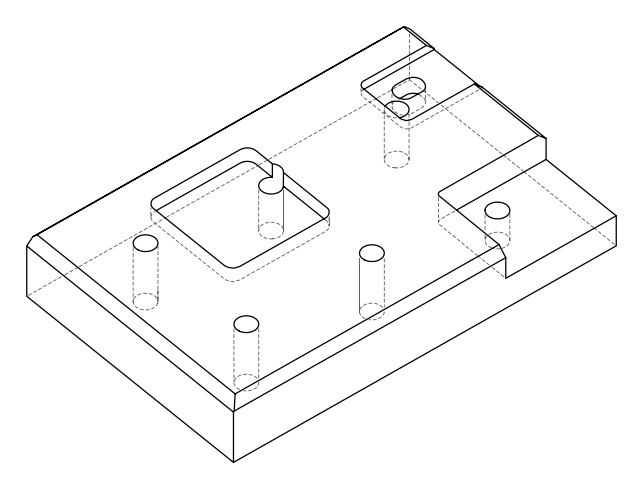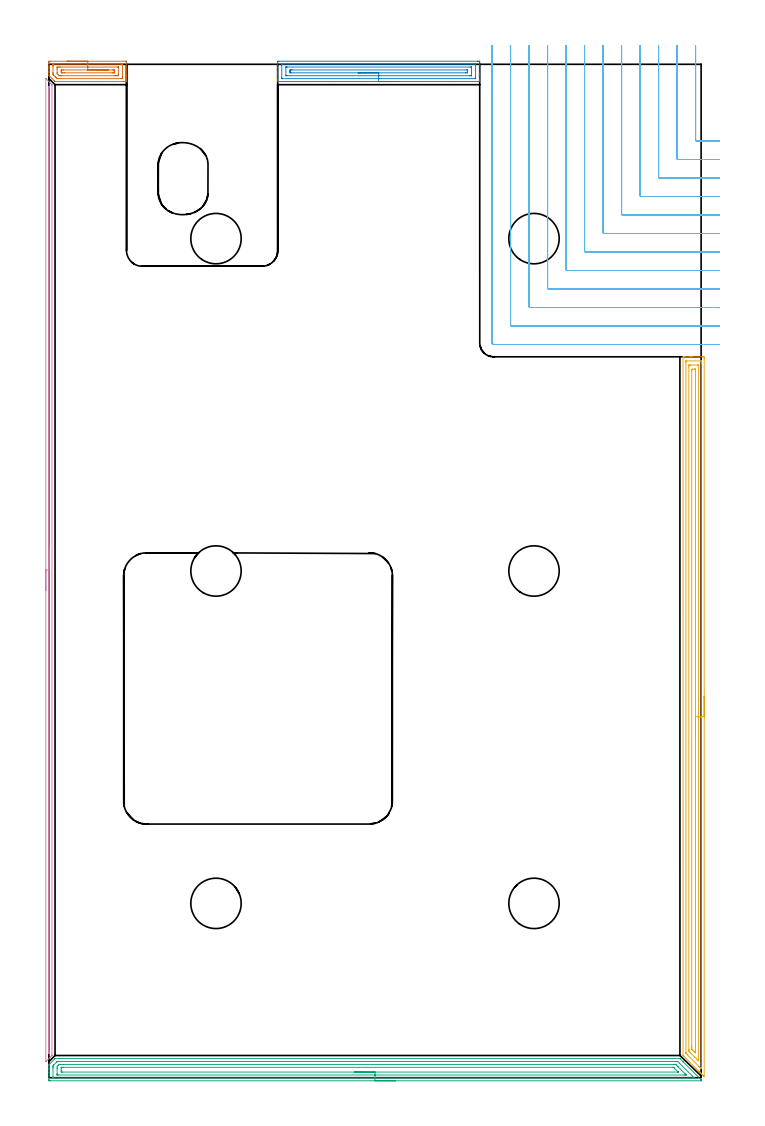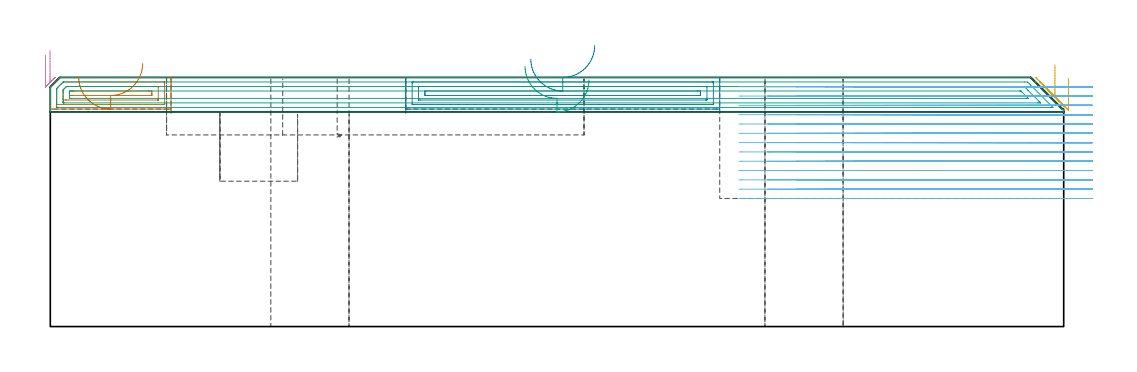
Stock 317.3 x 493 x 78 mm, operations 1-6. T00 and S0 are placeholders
(PLAN: 23 operations, 13 tool changes, 111.8 min)
(1 AREA_MILL | FG_CHAMFER_SURFACE | UGT0205_001 | 1.41 min | 2139 mm3)
(2 AREA_MILL_1 | FG_CHAMFER_SURFACE_1 | UGT0205_001 | 3.36 min | 5388 mm3)
(3 AREA_MILL_2 | FG_CHAMFER_SURFACE_2 | UGT0205_001 | 10.24 min | 18505 mm3)
(4 AREA_MILL_3 | FG_CHAMFER_SURFACE_3 | UGT0205_001 | 7.74 min | 2133 mm3)
(5 AREA_MILL_4 | FG_CHAMFER_SURFACE_4 | UGT0205_001 | 11.28 min | 18514 mm3)
(6 MILL_CORNER_NOTCH_RECTANGULAR | CORNER_NOTCH_RECTANGULAR | NXT0201_011 | Follow Part, ap 3, ae 75% | 53.51 min | 579840 mm3)
(7 MILL_RECTANGULAR_POCKET | POCKET_RECTANGULAR_STRAIGHT | UGT0201_100 | Follow Part, ap 4.5, ae 75% | 1.58 min | 24102 mm3)
(8 MILL_RECTANGULAR_POCKET_1 | POCKET_RECTANGULAR_STRAIGHT_1 | UGT0201_100 | Follow Part, ap 4.5, ae 75% | 10.6 min | 308486 mm3)
(9 MILL_SLOT | SLOT_PARTIAL_RECTANGULAR | NXT0201_011 | Follow Part, ap 3, ae 75% | 8.62 min | 71673 mm3)
(10 SPOT_DRILL | STEP1HOLE | NXT0321_9005460120000 | 0.05 min | 192 mm3)
(11 SPOT_DRILL_1 | STEP1HOLE_3 | NXT0321_9005460120000 | 0.05 min | 173 mm3)
(12 SPOT_DRILL_2 | STEP1HOLE_4 | NXT0321_9005460120000 | 0.05 min | 184 mm3)
(13 SPOT_DRILL_3 | STEP1HOLE_5 | NXT0321_9005460120000 | 0.05 min | 0 mm3)
(14 DRILL_THROUGH_HOLE_INTO_CENTER | STEP1HOLE | NXT0301_065 | 0.33 min | 5245 mm3)
(15 DRILL_TO_ENLARGE_THROUGH_HOLE | STEP1HOLE | UGT0301_058 | 0.36 min | 31319 mm3)
(16 INDEXABLE_INSERT_DRILL_THROUGH_HOLE_FROM_SOLID | STEP1HOLE_1 | NXT0302_020 | 0.29 min | 31402 mm3)
(17 INDEXABLE_INSERT_DRILL_THROUGH_HOLE_FROM_SOLID_1 | STEP1HOLE_2 | NXT0302_020 | 0.19 min | 18900 mm3)
(18 DRILL_THROUGH_HOLE_INTO_CENTER_1 | STEP1HOLE_3 | NXT0301_065 | 0.33 min | 5225 mm3)
(19 DRILL_TO_ENLARGE_THROUGH_HOLE_1 | STEP1HOLE_3 | UGT0301_058 | 0.36 min | 31300 mm3)
(20 DRILL_THROUGH_HOLE_INTO_CENTER_2 | STEP1HOLE_4 | NXT0301_065 | 0.33 min | 5226 mm3)
(21 DRILL_TO_ENLARGE_THROUGH_HOLE_2 | STEP1HOLE_4 | UGT0301_058 | 0.36 min | 31278 mm3)
(22 DRILL_THROUGH_HOLE_INTO_CENTER_3 | STEP1HOLE_5 | NXT0301_065 | 0.33 min | 4157 mm3)
(23 DRILL_TO_ENLARGE_THROUGH_HOLE_3 | STEP1HOLE_5 | UGT0301_058 | 0.36 min | 24843 mm3)
(TOOL UGT0205_001 | Chamfer Mill 20 x 3 x 45 deg. | D20 FL50 Z2)
(TOOL NXT0201_011 | ENDMILL 12mm [2P460-1200-NA 1630] | D12 FL38 Z6)
(TOOL UGT0201_100 | End Mill 18 mm | D18 FL22 Z2)
(TOOL NXT0321_9005460120000 | NC Spot Drill, 142deg, 12mm, Carbide, Uncoated | D12 PA142 FL30 Z2)
(TOOL NXT0301_065 | Carbide Drill 9.4mm [860.1-0940-075A1-MM 2214] | D9.4 PA140 FL98 Z2)
(TOOL UGT0301_058 | Twist Drill 24.5 mm | D24.5 PA118 FL160 Z2)
(TOOL NXT0302_020 | Index. Insert Drill 24.5mm [880-D2450L25-03] | D24.5 PA176 FL74 Z2)
(OP 1 AREA_MILL)
G17 G21 G94 G90
T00 M6
G54
G17 G0 G90 X8.9 Y494.5 S1061 M3
G43 Z88. H0
Z78.1
G94 G1 X8.938 Z77.228 F250.
X9.052 Z76.363
X9.241 Z75.512
X9.503 Z74.68
X9.837 Z73.874
X10.24 Z73.1
X10.709 Z72.364
X11.24 Z71.672
X11.829 Z71.029
X12.472 Z70.439
X13.164 Z69.908
X13.9 Z69.44
X14.674 Z69.037
X15.48 Z68.703
X16.312 Z68.441
X17.164 Z68.252
X18.028 Z68.138
X18.9 Z68.1
X37.195
X37.569 Y494.496 Z68.103
X37.79 Y494.492 Z68.106
X37.8 Y494.267 Z68.331
Y487.777 Z74.817
Y487.207 Z75.39
Y486.891 Z75.705
Y486.321 Z76.276
Y486.005 Z76.59
Y485.374 Z77.226
Y484.969 Z77.63
Y484.627 Z77.964
X37.791 Y484.602 Z77.988
X37.641 Y484.6 Z78.
X3.282
X2.996 Y484.605 Z77.991
X2.876 Y484.724 Z77.873
X2.68 Y484.919 Z77.679
X0.264 Y487.334 Z75.263
X0.142 Y487.457 Z75.142
X0.01 Y487.591 Z75.009
X0. Y487.604 Z74.994
Y488.919 Z73.681
Y489.55 Z73.046
Y490.752 Z71.845
Y491.323 Z71.272
Y491.924 Z70.672
Y493.696 Z68.9
X0.003 Y493.981 Z68.615
X0.008 Y494.491 Z68.105
X0.089 Y494.494 Z68.103
X0.605 Y494.5 Z68.1
X18.9
Y493.086 Z69.514
X35.41
X35.632 Y493.084 Z69.516
X35.738 Y493.081 Z69.519
X35.783 Y493.079 Z69.521
X35.79 Y493.049 Z69.551
X35.794 Y492.951 Z69.649
X35.799 Y492.709 Z69.891
X35.8 Y486.891 Z75.709
X35.798 Y486.506 Z76.094
X35.79 Y486.117 Z76.483
X35.787 Y486.021 Z76.579
X35.741 Y486.019 Z76.581
X35.631 Y486.016 Z76.584
X35.41 Y486.014 Z76.586
X4.165 Y486.015 Z76.585
X4.061 Y486.021 Z76.579
X3.674 Y486.388 Z76.212
X3.411 Y486.642 Z75.958
X3.282 Y486.767 Z75.833
X3.158 Y486.891 Z75.709
X2.39 Y487.66 Z74.94
X2.276 Y487.777 Z74.823
X2.164 Y487.898 Z74.702
X2.01 Y488.07 Z74.53
X2.004 Y488.161 Z74.439
X2.001 Y488.664 Z73.936
X2. Y489.051 Z73.549
Y491.71 Z70.89
Y492.209 Z70.391
X2.002 Y492.594 Z70.006
X2.01 Y492.983 Z69.617
X2.013 Y493.079 Z69.521
X2.059 Y493.081 Z69.519
X2.169 Y493.084 Z69.516
X2.39 Y493.086 Z69.514
X18.9
Y491.672 Z70.928
X33.625 Y491.671 Z70.929
X33.742 Y491.67 Z70.93
X33.783 Y491.668 Z70.932
X33.788 Y491.666 Z70.934
X33.792 Y491.653 Z70.947
X33.797 Y491.612 Z70.988
X33.799 Y491.496 Z71.104
X33.8 Y491.323 Z71.277
X33.799 Y487.777 Z74.823
X33.797 Y487.607 Z74.993
X33.79 Y487.437 Z75.163
X33.625 Y487.435 Z75.165
X33.083 Y487.43 Z75.17
X32.733 Y487.429 Z75.171
X32.192 Y487.428 Z75.172
X6.311 Y487.429 Z75.171
X5.96 Y487.43 Z75.17
X5.414 Y487.434 Z75.166
X5.067 Y487.439 Z75.161
X4.726 Y487.777 Z74.823
X4.175 Y488.329 Z74.271
X4.014 Y488.497 Z74.103
X4.007 Y488.664 Z73.936
X4.002 Y488.835 Z73.765
X4. Y490.61 Z71.99
X4.001 Y491.323 Z71.277
X4.003 Y491.493 Z71.107
X4.01 Y491.663 Z70.937
X4.175 Y491.665 Z70.935
X4.717 Y491.67 Z70.93
X5.067 Y491.671 Z70.929
X5.608 Y491.672 Z70.928
X18.9
Y490.257 Z72.343
X31.128
X31.709 Y490.255 Z72.345
X31.775 Y490.252 Z72.348
X31.79 Y490.251 Z72.349
X31.793 Y490.232 Z72.368
X31.796 Y490.183 Z72.417
X31.799 Y489.986 Z72.614
X31.8 Y489.59 Z73.01
Y489.55 Z73.05
X31.798 Y489.127 Z73.473
X31.793 Y488.916 Z73.685
X31.79 Y488.864 Z73.736
X31.784 Y488.849 Z73.751
X31.761 Y488.848 Z73.752
X31.658 Y488.845 Z73.755
X30.948 Y488.843 Z73.757
X30.768
X7.564
X6.852 Y488.844 Z73.756
X6.669 Y488.846 Z73.754
X6.103 Y488.858 Z73.742
X6.028 Y488.933 Z73.667
X6.01 Y489.115 Z73.485
X6. Y489.51 Z73.09
Y489.55 Z73.05
X6.002 Y489.973 Z72.627
X6.007 Y490.185 Z72.415
X6.01 Y490.236 Z72.364
X6.016 Y490.251 Z72.349
X6.039 Y490.252 Z72.348
X6.142 Y490.255 Z72.345
X6.852 Y490.257 Z72.343
X7.032
X18.9
X19.772 Z72.381
X20.637 Z72.495
X21.488 Z72.683
X22.32 Z72.946
X23.126 Z73.28
X23.9 Z73.682
X24.636 Z74.151
X25.328 Z74.682
X25.971 Z75.272
X26.56 Z75.915
X27.092 Z76.607
X27.56 Z77.343
X27.963 Z78.116
X28.297 Z78.922
X28.559 Z79.754
X28.748 Z80.606
X28.862 Z81.471
X28.9 Z82.343
G0 Z88.
M5
M2
(OP 2 AREA_MILL_1)
G17 G21 G94 G90
T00 M6
G54
G17 G0 G90 X170.45 Y484.6 S1061 M3
G43 Z88. H0
G94 G1 X170.412 Z87.128 F250.
X170.298 Z86.263
X170.109 Z85.412
X169.847 Z84.58
X169.513 Z83.774
X169.11 Z83.
X168.642 Z82.264
X168.11 Z81.572
X167.521 Z80.929
X166.878 Z80.339
X166.186 Z79.808
X165.45 Z79.34
X164.676 Z78.937
X163.87 Z78.603
X163.038 Z78.341
X162.186 Z78.152
X161.322 Z78.038
X160.45 Z78.
X111.441
X111.309 Y484.603 Z77.988
X111.3 Y484.624 Z77.967
Y484.927 Z77.672
Y485.445 Z77.154
Y486.005 Z76.59
Y488.057 Z74.54
Y488.664 Z73.931
Y493.678 Z68.919
X111.303 Y493.981 Z68.616
X111.308 Y494.492 Z68.105
X111.371 Y494.494 Z68.103
X111.886 Y494.5 Z68.1
X208.492
X209.014 Y494.499 Z68.101
X209.529 Y494.494 Z68.103
X209.592 Y494.492 Z68.105
X209.6 Y493.981 Z68.616
Y488.664 Z73.931
Y488.057 Z74.54
Y487.778 Z74.819
Y486.005 Z76.59
Y485.445 Z77.154
Y484.928 Z77.671
Y484.624 Z77.967
X209.591 Y484.603 Z77.988
X209.459 Y484.6 Z78.
X160.45
Y486.014 Z76.586
X113.659
X113.447 Y486.018 Z76.582
X113.344 Y486.021 Z76.579
X113.309 Y486.03 Z76.57
X113.306 Y486.062 Z76.538
X113.303 Y486.145 Z76.455
X113.3 Y486.371 Z76.229
Y492.575 Z70.025
X113.306 Y492.942 Z69.658
X113.31 Y493.045 Z69.555
X113.319 Y493.08 Z69.52
X113.339 Y493.081 Z69.519
X113.448 Y493.084 Z69.516
X113.668 Y493.086 Z69.514
X207.241
X207.453 Y493.082 Z69.518
X207.557 Y493.079 Z69.521
X207.591 Y493.07 Z69.53
X207.594 Y493.038 Z69.562
X207.597 Y492.955 Z69.645
X207.6 Y492.729 Z69.871
X207.599 Y486.525 Z76.075
X207.594 Y486.159 Z76.441
X207.59 Y486.055 Z76.545
X207.581 Y486.02 Z76.58
X207.561 Y486.019 Z76.581
X207.452 Y486.016 Z76.584
X207.232 Y486.014 Z76.586
X160.45
Y487.428 Z75.172
X115.801 Y487.429 Z75.171
X115.451 Y487.43 Z75.17
X115.335 Y487.433 Z75.167
X115.32 Y487.435 Z75.165
X115.31 Y487.45 Z75.15
X115.305 Y487.528 Z75.072
X115.301 Y487.628 Z74.972
Y491.472 Z71.128
X115.307 Y491.622 Z70.978
X115.31 Y491.66 Z70.94
X115.322 Y491.665 Z70.935
X115.363 Y491.668 Z70.932
X115.451 Y491.671 Z70.929
X115.991 Y491.672 Z70.928
X205.099 Y491.671 Z70.929
X205.449 Y491.67 Z70.93
X205.565 Y491.667 Z70.933
X205.58 Y491.665 Z70.935
X205.59 Y491.65 Z70.95
X205.595 Y491.572 Z71.028
X205.599 Y491.472 Z71.128
Y487.629 Z74.971
X205.593 Y487.478 Z75.122
X205.59 Y487.44 Z75.16
X205.578 Y487.435 Z75.165
X205.537 Y487.432 Z75.168
X205.449 Y487.43 Z75.17
X204.909 Y487.429 Z75.171
X204.558 Y487.428 Z75.172
X160.45
Y488.843 Z73.757
X117.943
X117.373 Y488.848 Z73.752
X117.311 Y488.85 Z73.75
X117.307 Y488.934 Z73.666
X117.303 Y489.117 Z73.483
X117.3 Y489.483 Z73.117
Y489.55 Z73.05
X117.305 Y489.96 Z72.64
X117.31 Y490.164 Z72.436
X117.32 Y490.251 Z72.349
X117.417 Y490.253 Z72.347
X118.124 Y490.257 Z72.343
X118.304
X202.957
X203.527 Y490.252 Z72.348
X203.589 Y490.251 Z72.349
X203.593 Y490.167 Z72.433
X203.597 Y489.983 Z72.617
X203.6 Y489.617 Z72.983
Y489.55 Z73.05
X203.595 Y489.14 Z73.46
X203.59 Y488.936 Z73.664
X203.58 Y488.849 Z73.751
X203.483 Y488.847 Z73.753
X202.776 Y488.843 Z73.757
X202.596
X160.45
X159.578 Z73.795
X158.714 Z73.909
X157.862 Z74.098
X157.03 Z74.36
X156.224 Z74.694
X155.45 Z75.097
X154.714 Z75.566
X154.022 Z76.097
X153.379 Z76.686
X152.79 Z77.329
X152.258 Z78.022
X151.79 Z78.757
X151.387 Z79.531
X151.053 Z80.337
X150.791 Z81.169
X150.602 Z82.021
X150.488 Z82.886
X150.45 Z83.757
G0 Z88.
M5
M2
(OP 3 AREA_MILL_2)
G17 G21 G94 G90
T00 M6
G54
G17 G0 G90 X168.65 Y-1.5 S1061 M3
G43 Z88. H0
Z77.2
G94 G1 X168.612 Z76.328 F250.
X168.498 Z75.463
X168.309 Z74.612
X168.047 Z73.78
X167.713 Z72.974
X167.31 Z72.2
X166.842 Z71.464
X166.31 Z70.772
X165.721 Z70.129
X165.078 Z69.54
X164.386 Z69.008
X163.65 Z68.54
X162.876 Z68.137
X162.07 Z67.803
X161.238 Z67.541
X160.386 Z67.352
X159.522 Z67.238
X158.65 Z67.2
X0.611
X0.09 Y-1.494 Z67.204
X0.008 Y-1.492 Z67.206
X0. Y-0.976 Z67.721
Y2.57 Z71.265
Y4.016 Z72.713
Y4.343 Z73.039
Y4.998 Z73.698
Y5.925 Z74.625
Y6.069 Z74.768
X0.001 Y6.294 Z74.991
X0.016 Y6.317 Z75.015
X2.919 Y9.22 Z77.918
X2.938 Y9.237 Z77.935
X3.005 Y9.299 Z77.985
X3.29 Y9.3 Z78.
X306.867
X306.995 Y9.296 Z77.989
X307.075 Y9.225 Z77.925
X308.355 Y7.946 Z76.644
X308.412 Y7.89 Z76.587
X308.571 Y7.729 Z76.429
X316.689 Y-0.389 Z68.311
X316.983 Y-0.681 Z68.014
X317.135 Y-0.834 Z67.862
X317.271 Y-0.976 Z67.722
X317.29 Y-0.998 Z67.701
X317.298 Y-1.493 Z67.207
X317.266 Y-1.495 Z67.205
X317.135 Y-1.5 Z67.2
X158.65
Y-0.086 Z68.614
X2.397
X2.174 Y-0.084 Z68.616
X2.065 Y-0.081 Z68.619
X2.019 Y-0.079 Z68.621
X2.01 Y-0.049 Z68.651
X2.006 Y0.053 Z68.753
X2.001 Y0.304 Z69.004
X2. Y4.737 Z73.437
X2.003 Y5.23 Z73.93
X2.008 Y5.616 Z74.316
X2.023 Y5.861 Z74.561
X2.268 Y6.117 Z74.817
X2.332 Y6.181 Z74.881
X3.839 Y7.688 Z76.388
X3.98 Y7.824 Z76.524
X4.026 Y7.865 Z76.565
X4.048 Y7.879 Z76.579
X4.187 Y7.886 Z76.586
X305.081
X305.974 Y7.869 Z76.569
X306.867 Y6.983 Z75.683
X313.117 Y0.733 Z69.433
X313.873 Y-0.033 Z68.667
X313.911 Y-0.073 Z68.627
X313.889 Y-0.079 Z68.621
X313.78 Y-0.082 Z68.618
X313.559 Y-0.084 Z68.616
X313.117 Y-0.086 Z68.614
X158.65
Y1.328 Z70.028
X4.54 Y1.329 Z70.029
X4.183 Y1.33 Z70.03
X4.064 Y1.333 Z70.033
X4.024 Y1.335 Z70.035
X4.01 Y1.341 Z70.041
X4.007 Y1.381 Z70.081
X4.003 Y1.502 Z70.202
X4.001 Y1.683 Z70.383
X4. Y1.865 Z70.565
X4.001 Y4.524 Z73.224
X4.009 Y5.23 Z73.93
X4.011 Y5.4 Z74.1
X4.183 Y5.58 Z74.28
X4.451 Y5.85 Z74.55
X4.718 Y6.117 Z74.817
X4.898 Y6.293 Z74.993
X5.076 Y6.465 Z75.165
X5.613 Y6.469 Z75.169
X6.861 Y6.472 Z75.172
X303.831 Y6.471 Z75.171
X304.188 Y6.47 Z75.17
X304.728 Y6.467 Z75.167
X304.898 Y6.465 Z75.165
X305.081 Y6.309 Z75.009
X305.279 Y6.117 Z74.817
X305.974 Y5.427 Z74.127
X306.171 Y5.23 Z73.93
X309.546 Y1.855 Z70.555
X309.717 Y1.683 Z70.383
X309.884 Y1.512 Z70.212
X309.991 Y1.399 Z70.099
X310.048 Y1.334 Z70.034
X310.022 Y1.333 Z70.033
X309.901 Y1.33 Z70.03
X309.546 Y1.329 Z70.029
X309.01 Y1.328 Z70.028
X158.65
Y2.743 Z71.443
X6.688
X6.095 Y2.745 Z71.445
X6.027 Y2.748 Z71.448
X6.012 Y2.749 Z71.449
X6.008 Y2.766 Z71.466
X6.005 Y2.816 Z71.516
X6.001 Y3.019 Z71.719
X6. Y3.425 Z72.125
Y4.343 Z73.043
X6.003 Y4.771 Z73.471
X6.006 Y4.878 Z73.578
X6.01 Y4.93 Z73.63
X6.028 Y4.967 Z73.667
X6.082 Y5.023 Z73.723
X6.106 Y5.045 Z73.745
X6.149 Y5.051 Z73.751
X6.861 Y5.056 Z73.756
X7.036 Y5.057 Z73.757
X303.47
X303.829 Y5.053 Z73.753
X303.872 Y5.051 Z73.751
X303.892 Y5.048 Z73.748
X303.928 Y5.015 Z73.715
X304.045 Y4.903 Z73.603
X304.188 Y4.763 Z73.463
X305.974 Y2.976 Z71.676
X306.143 Y2.801 Z71.501
X306.172 Y2.767 Z71.467
X306.184 Y2.749 Z71.449
X306.154 Y2.748 Z71.448
X305.974 Y2.745 Z71.445
X305.8 Y2.743 Z71.443
X158.65
X157.778 Z71.481
X156.914 Z71.595
X156.062 Z71.783
X155.23 Z72.046
X154.424 Z72.38
X153.65 Z72.782
X152.914 Z73.251
X152.222 Z73.782
X151.579 Z74.372
X150.99 Z75.015
X150.458 Z75.707
X149.99 Z76.443
X149.587 Z77.216
X149.253 Z78.022
X148.991 Z78.854
X148.802 Z79.706
X148.688 Z80.571
X148.65 Z81.443
G0 Z88.
M5
M2
(OP 4 AREA_MILL_3)
G17 G21 G94 G90
T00 M6
G54
G17 G0 G90 X-1.5 Y236.95 S1061 M3
G43 Z88. H0
Z85.
G94 G1 Y236.988 Z84.128 F250.
Y237.102 Z83.263
Y237.291 Z82.412
Y237.553 Z81.58
Y237.887 Z80.774
Y238.29 Z80.
Y238.758 Z79.264
Y239.29 Z78.572
Y239.879 Z77.929
Y240.522 Z77.34
Y241.214 Z76.808
Y241.95 Z76.34
Y242.724 Z75.937
Y243.53 Z75.603
Y244.362 Z75.341
Y245.213 Z75.152
Y246.078 Z75.038
Y246.95 Z75.
Y485.994
X-1.495 Y486.077 Z75.004
X-1.493 Y486.082 Z75.005
X-1.476 Y486.077 Z75.022
X0.943 Y483.657 Z77.443
X1.491 Y483.11 Z77.987
X1.494 Y483.097 Z77.989
X1.5 Y482.801 Z78.
Y11.098
X1.494 Y10.803 Z77.989
X1.491 Y10.79 Z77.987
X0.905 Y10.205 Z77.405
X-1.179 Y8.121 Z75.32
X-1.339 Y7.959 Z75.158
X-1.48 Y7.823 Z75.018
X-1.495 Y7.817 Z75.003
X-1.499 Y7.823 Z74.999
X-1.5 Y246.95 Z75.
X-0.086 Z76.414
X-0.085 Y481.908 Z76.415
X-0.084 Y481.993 Z76.416
X-0.081 Y482.079 Z76.419
X-0.074 Y482.213 Z76.426
X0. Y482.142 Z76.5
X0.056 Y482.083 Z76.556
X0.079 Y482.047 Z76.579
X0.082 Y481.993 Z76.582
X0.084 Y481.908 Z76.584
X0.085 Y481.823 Z76.585
Y12.8
X0.082 Y11.992 Z76.582
X0.08 Y11.912 Z76.58
X0.074 Y11.836 Z76.574
X0. Y11.753 Z76.5
X-0.042 Y11.711 Z76.458
X-0.074 Y11.683 Z76.426
X-0.078 Y11.682 Z76.422
X-0.08 Y11.687 Z76.42
X-0.083 Y11.734 Z76.417
X-0.085 Y11.906 Z76.415
X-0.086 Y11.992 Z76.414
Y246.95
Y247.822 Z76.452
Y248.686 Z76.566
Y249.538 Z76.755
Y250.37 Z77.017
Y251.176 Z77.351
Y251.95 Z77.754
Y252.686 Z78.223
Y253.378 Z78.754
Y254.021 Z79.343
Y254.61 Z79.986
Y255.141 Z80.678
Y255.61 Z81.414
Y256.013 Z82.188
Y256.347 Z82.994
Y256.609 Z83.826
Y256.798 Z84.678
Y256.912 Z85.543
Y256.95 Z86.414
G0 Z88.
M5
M2
(OP 5 AREA_MILL_4)
G17 G21 G94 G90
T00 M6
G54
G17 G0 G90 X318.8 Y185.6 S1061 M3
G43 Z88. H0
Z77.7
G94 G1 Y185.562 Z76.828 F250.
Y185.448 Z75.964
Y185.259 Z75.112
Y184.997 Z74.28
Y184.663 Z73.474
Y184.26 Z72.7
Y183.791 Z71.964
Y183.26 Z71.272
Y182.671 Z70.629
Y182.028 Z70.04
Y181.336 Z69.508
Y180.6 Z69.04
Y179.826 Z68.637
Y179.02 Z68.303
Y178.188 Z68.041
Y177.336 Z67.852
Y176.472 Z67.738
Y175.6 Z67.7
Y0.661
X318.799 Y0.618 Z67.701
X318.794 Y0.517 Z67.704
X318.792 Y0.509 Z67.706
X318.281 Y1.018 Z68.217
X317.746 Y1.553 Z68.752
X317.582 Y1.715 Z68.913
X317.425 Y1.874 Z69.073
X317.3 Y1.999 Z69.198
X317.145 Y2.153 Z69.35
X316.997 Y2.302 Z69.5
X316.853 Y2.446 Z69.644
X316.708 Y2.59 Z69.787
X316.569 Y2.73 Z69.928
X316.407 Y2.892 Z70.091
X316.271 Y3.027 Z70.225
X316.141 Y3.158 Z70.356
X308.821 Y10.479 Z77.678
X308.565 Y10.737 Z77.931
X308.504 Y10.806 Z77.989
X308.5 Y10.925 Z78.
Y350.54
X308.502 Y350.69 Z77.988
X308.621 Y350.697 Z77.871
X308.748 Y350.7 Z77.752
X309.089 Z77.41
X309.718 Z76.777
X311.78 Z74.717
X312.339 Z74.155
X312.933 Z73.562
X317.862 Y350.699 Z68.635
X318.456 Y350.694 Z68.041
X318.793 Y350.69 Z67.704
X318.796 Y350.441 Z67.702
X318.799 Y350.093 Z67.701
X318.8 Y349.742 Z67.7
Y175.6
X317.386 Z69.114
X317.385 Y4.878 Z69.115
X317.384 Y4.677 Z69.116
X317.381 Y4.479 Z69.119
X317.379 Y4.396 Z69.121
X317.335 Y4.427 Z69.165
X317.076 Y4.677 Z69.424
X316.708 Y5.042 Z69.792
X316.18 Y5.57 Z70.32
X310.592 Y11.159 Z75.908
X309.94 Y11.817 Z76.56
X309.921 Y11.844 Z76.579
X309.918 Y11.862 Z76.582
X309.916 Y11.904 Z76.584
X309.915 Y11.99 Z76.585
X309.914 Y12.163 Z76.586
X309.915 Y348.107 Z76.585
X309.916 Y348.308 Z76.584
X309.92 Y348.653 Z76.58
X309.921 Y348.688 Z76.579
X309.978 Y348.692 Z76.522
X310.08 Y348.697 Z76.42
X310.209 Y348.699 Z76.291
X317.2 Z69.3
X317.338 Y348.693 Z69.162
X317.364 Y348.69 Z69.136
X317.379 Y348.682 Z69.121
X317.381 Y348.652 Z69.119
X317.384 Y348.51 Z69.116
X317.385 Y348.308 Z69.115
X317.386 Y347.616 Z69.114
Y175.6
X315.972 Z70.528
X315.971 Y9. Z70.529
X315.968 Y8.247 Z70.532
X315.957 Z70.543
X315.834 Y8.367 Z70.666
X315.059 Y9.14 Z71.441
X314.167 Y10.032 Z72.333
X311.489 Y12.71 Z75.011
X311.466 Y12.734 Z75.034
X311.362 Y12.846 Z75.138
X311.339 Y12.872 Z75.161
X311.335 Y12.996 Z75.165
X311.331 Y13.182 Z75.169
X311.329 Y13.462 Z75.171
Y13.602 Z75.172
Y345.77 Z75.171
X311.333 Y346.523 Z75.167
X311.335 Y346.657 Z75.165
X311.341 Y346.69 Z75.159
X311.379 Y346.693 Z75.121
X311.466 Y346.696 Z75.034
X312.166 Y346.7 Z74.334
X312.339 Z74.161
X315.661 Z70.839
X315.834 Y346.699 Z70.666
X315.892 Y346.698 Z70.608
X315.938 Y346.694 Z70.562
X315.963 Y346.69 Z70.537
X315.965 Y346.662 Z70.535
X315.969 Y346.523 Z70.531
X315.971 Y346.384 Z70.529
X315.972 Y175.6 Z70.528
X314.557 Z71.943
Y12.23
X314.556 Y12.161 Z71.944
X314.554 Y12.12 Z71.946
X314.553 Y12.111 Z71.947
X314.5 Y12.16 Z72.
X314.23 Y12.421 Z72.27
X314.087 Y12.562 Z72.413
X313.939 Y12.71 Z72.561
X313.213 Y13.436 Z73.287
X313.047 Y13.602 Z73.453
X312.874 Y13.781 Z73.626
X312.757 Y13.903 Z73.743
X312.75 Y13.964 Z73.75
X312.746 Y14.079 Z73.754
X312.744 Y14.495 Z73.756
X312.743 Y14.975 Z73.757
Y15.388
Y344.325
X312.744 Y344.486 Z73.756
X312.747 Y344.614 Z73.753
X312.75 Y344.69 Z73.75
X313.25 Y344.7 Z73.25
X314.087 Z72.413
X314.124 Z72.376
X314.497 Y344.693 Z72.003
X314.542 Y344.69 Z71.958
X314.551 Y344.684 Z71.949
X314.553 Y344.67 Z71.947
X314.556 Y344.618 Z71.944
X314.557 Y344.569 Z71.943
Y344.257
Y175.6
Y174.728 Z71.981
Y173.863 Z72.095
Y173.012 Z72.283
Y172.18 Z72.546
Y171.374 Z72.88
Y170.6 Z73.282
Y169.864 Z73.751
Y169.172 Z74.282
Y168.529 Z74.872
Y167.94 Z75.515
Y167.408 Z76.207
Y166.94 Z76.943
Y166.537 Z77.716
Y166.203 Z78.522
Y165.941 Z79.354
Y165.752 Z80.206
Y165.638 Z81.071
Y165.6 Z81.943
G0 Z88.
M5
M2
(OP 6 MILL_CORNER_NOTCH_RECTANGULAR)
G17 G21 G94 G90
T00 M6
G54
G17 G0 G90 X314.584 Y502. S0 M3
G43 Z88. H1
Z75.085
G94 G1 X314.599 Y499. F250.
G2 X314.6 Y498.507 R99. F500.
G1 Y456.293
G3 X315.193 Y455.7 R0.6
G1 X322.614
G2 X323.3 Y455.698 R99.
G1 X326.3 Y455.677 F250.
G0 Z88.
X305.582 Y502.
Z75.085
G1 X305.599 Y499.
G2 X305.6 Y498.507 R90. F500.
G1 Y447.293
G3 X306.193 Y446.7 R0.6
G1 X322.614
G2 X323.3 Y446.697 R90.
G1 X326.3 Y446.675 F250.
G0 Z88.
X296.58 Y502.
Z75.085
G1 X296.598 Y499.
G2 X296.6 Y498.507 R81. F500.
G1 Y438.294
G3 X297.194 Y437.7 R0.6
G1 X322.614
G2 X323.3 Y437.697 R81.
G1 X326.3 Y437.672 F250.
G0 Z88.
X287.578 Y502.
Z75.085
G1 X287.598 Y499.
G2 X287.6 Y498.507 R72. F500.
G1 Y429.294
G3 X288.194 Y428.7 R0.6
G1 X322.614
G2 X323.3 Y428.697 R72.
G1 X326.3 Y428.668 F250.
G0 Z88.
X278.575 Y502.
Z75.085
G1 X278.598 Y499.
G2 X278.6 Y498.507 R63. F500.
G1 Y420.294
G3 X279.194 Y419.7 R0.6
G1 X322.614
G2 X323.3 Y419.696 R63.
G1 X326.3 Y419.664 F250.
G0 Z88.
X269.57 Y502.
Z75.085
G1 X269.598 Y499.
G2 X269.6 Y498.507 R54. F500.
G1 Y411.295
G3 X270.195 Y410.7 R0.6
G1 X322.614
G2 X323.3 Y410.696 R54.
G1 X326.3 Y410.658 F250.
G0 Z88.
X260.564 Y502.
Z75.085
G1 X260.597 Y499.
G2 X260.6 Y498.507 R45. F500.
G1 Y402.295
G3 X261.195 Y401.7 R0.6
G1 X322.614
G2 X323.3 Y401.695 R45.
G1 X326.3 Y401.649 F250.
G0 Z88.
X251.556 Y502.
Z75.085
G1 X251.597 Y499.
G2 X251.6 Y498.507 R36. F500.
G1 Y393.295
G3 X252.195 Y392.7 R0.6
G1 X322.614
G2 X323.3 Y392.693 R36.
G1 X326.299 Y392.636 F250.
G0 Z88.
X242.541 Y502.
Z75.085
G1 X242.595 Y499.
G2 X242.6 Y498.507 R27. F500.
G1 Y384.295
G3 X243.195 Y383.7 R0.6
G1 X322.614
G2 X323.3 Y383.691 R27.
G1 X326.299 Y383.615 F250.
G0 Z88.
X233.511 Y501.999
Z75.085
G1 X233.593 Y499.
G2 X233.6 Y498.507 R18. F500.
G1 Y375.296
G3 X234.196 Y374.7 R0.6
G1 X322.614
G2 X323.3 Y374.687 R18.
G1 X326.298 Y374.573 F250.
G0 Z88.
X224.422 Y501.995
Z75.085
G1 X224.586 Y499.
G2 X224.6 Y498.507 R9. F500.
G1 Y366.296
G3 X225.196 Y365.7 R0.6
G1 X322.614
G2 X323.3 Y365.674 R9.
G1 X326.291 Y365.445 F250.
G0 Z88.
X215.6 Y501.507
Z75.085
G1 Y498.507
Y357.5 F500.
G3 X216.4 Y356.7 R0.8
G1 X322.614
X325.614 F250.
G0 Z88.
X314.6 Y502.
Z72.169
G1 Y499.
Y456.293 F500.
G3 X315.193 Y455.7 R0.6
G1 X323.3
X326.3 F250.
G0 Z88.
X305.6 Y502.
Z72.169
G1 Y499.
Y447.293 F500.
G3 X306.193 Y446.7 R0.6
G1 X323.3
X326.3 F250.
G0 Z88.
X296.6 Y502.
Z72.169
G1 Y499.
Y438.294 F500.
G3 X297.194 Y437.7 R0.6
G1 X323.3
X326.3 F250.
G0 Z88.
X287.6 Y502.
Z72.169
G1 Y499.
Y429.294 F500.
G3 X288.194 Y428.7 R0.6
G1 X323.3
X326.3 F250.
G0 Z88.
X278.6 Y502.
Z72.169
G1 Y499.
Y420.294 F500.
G3 X279.194 Y419.7 R0.6
G1 X323.3
X326.3 F250.
G0 Z88.
X269.6 Y502.
Z72.169
G1 Y499.
Y411.295 F500.
G3 X270.195 Y410.7 R0.6
G1 X323.3
X326.3 F250.
G0 Z88.
X260.6 Y502.
Z72.169
G1 Y499.
Y402.295 F500.
G3 X261.195 Y401.7 R0.6
G1 X323.3
X326.3 F250.
G0 Z88.
X251.6 Y502.
Z72.169
G1 Y499.
Y393.295 F500.
G3 X252.195 Y392.7 R0.6
G1 X323.3
X326.3 F250.
G0 Z88.
X242.6 Y502.
Z72.169
G1 Y499.
Y384.295 F500.
G3 X243.195 Y383.7 R0.6
G1 X323.3
X326.3 F250.
G0 Z88.
X233.6 Y502.
Z72.169
G1 Y499.
Y375.296 F500.
G3 X234.196 Y374.7 R0.6
G1 X323.3
X326.3 F250.
G0 Z88.
X224.6 Y502.
Z72.169
G1 Y499.
Y366.296 F500.
G3 X225.196 Y365.7 R0.6
G1 X323.3
X326.3 F250.
G0 Z88.
X215.6 Y502.
Z72.169
G1 Y499.
Y357.5 F500.
G3 X216.4 Y356.7 R0.8
G1 X323.3
X326.3 F250.
G0 Z88.
X314.6 Y502.
Z69.254
G1 Y499.
Y456.293 F500.
G3 X315.193 Y455.7 R0.6
G1 X323.3
X326.3 F250.
G0 Z88.
X305.6 Y502.
Z69.254
G1 Y499.
Y447.293 F500.
G3 X306.193 Y446.7 R0.6
G1 X323.3
X326.3 F250.
G0 Z88.
X296.6 Y502.
Z69.254
G1 Y499.
Y438.294 F500.
G3 X297.194 Y437.7 R0.6
G1 X323.3
X326.3 F250.
G0 Z88.
X287.6 Y502.
Z69.254
G1 Y499.
Y429.294 F500.
G3 X288.194 Y428.7 R0.6
G1 X323.3
X326.3 F250.
G0 Z88.
X278.6 Y502.
Z69.254
G1 Y499.
Y420.294 F500.
G3 X279.194 Y419.7 R0.6
G1 X323.3
X326.3 F250.
G0 Z88.
X269.6 Y502.
Z69.254
G1 Y499.
Y411.295 F500.
G3 X270.195 Y410.7 R0.6
G1 X323.3
X326.3 F250.
G0 Z88.
X260.6 Y502.
Z69.254
G1 Y499.
Y402.295 F500.
G3 X261.195 Y401.7 R0.6
G1 X323.3
X326.3 F250.
G0 Z88.
X251.6 Y502.
Z69.254
G1 Y499.
Y393.295 F500.
G3 X252.195 Y392.7 R0.6
G1 X323.3
X326.3 F250.
G0 Z88.
X242.6 Y502.
Z69.254
G1 Y499.
Y384.295 F500.
G3 X243.195 Y383.7 R0.6
G1 X323.3
X326.3 F250.
G0 Z88.
X233.6 Y502.
Z69.254
G1 Y499.
Y375.296 F500.
G3 X234.196 Y374.7 R0.6
G1 X323.3
X326.3 F250.
G0 Z88.
X224.6 Y502.
Z69.254
G1 Y499.
Y366.296 F500.
G3 X225.196 Y365.7 R0.6
G1 X323.3
X326.3 F250.
G0 Z88.
X215.6 Y502.
Z69.254
G1 Y499.
Y357.5 F500.
G3 X216.4 Y356.7 R0.8
G1 X323.3
X326.3 F250.
G0 Z88.
X314.6 Y502.
Z66.338
G1 Y499.
Y456.293 F500.
G3 X315.193 Y455.7 R0.6
G1 X323.3
X326.3 F250.
G0 Z88.
X305.6 Y502.
Z66.338
G1 Y499.
Y447.293 F500.
G3 X306.193 Y446.7 R0.6
G1 X323.3
X326.3 F250.
G0 Z88.
X296.6 Y502.
Z66.338
G1 Y499.
Y438.294 F500.
G3 X297.194 Y437.7 R0.6
G1 X323.3
X326.3 F250.
G0 Z88.
X287.6 Y502.
Z66.338
G1 Y499.
Y429.294 F500.
G3 X288.194 Y428.7 R0.6
G1 X323.3
X326.3 F250.
G0 Z88.
X278.6 Y502.
Z66.338
G1 Y499.
Y420.294 F500.
G3 X279.194 Y419.7 R0.6
G1 X323.3
X326.3 F250.
G0 Z88.
X269.6 Y502.
Z66.338
G1 Y499.
Y411.295 F500.
G3 X270.195 Y410.7 R0.6
G1 X323.3
X326.3 F250.
G0 Z88.
X260.6 Y502.
Z66.338
G1 Y499.
Y402.295 F500.
G3 X261.195 Y401.7 R0.6
G1 X323.3
X326.3 F250.
G0 Z88.
X251.6 Y502.
Z66.338
G1 Y499.
Y393.295 F500.
G3 X252.195 Y392.7 R0.6
G1 X323.3
X326.3 F250.
G0 Z88.
X242.6 Y502.
Z66.338
G1 Y499.
Y384.295 F500.
G3 X243.195 Y383.7 R0.6
G1 X323.3
X326.3 F250.
G0 Z88.
X233.6 Y502.
Z66.338
G1 Y499.
Y375.296 F500.
G3 X234.196 Y374.7 R0.6
G1 X323.3
X326.3 F250.
G0 Z88.
X224.6 Y502.
Z66.338
G1 Y499.
Y366.296 F500.
G3 X225.196 Y365.7 R0.6
G1 X323.3
X326.3 F250.
G0 Z88.
X215.6 Y502.
Z66.338
G1 Y499.
Y357.5 F500.
G3 X216.4 Y356.7 R0.8
G1 X323.3
X326.3 F250.
G0 Z88.
X314.6 Y502.
Z63.423
G1 Y499.
Y456.293 F500.
G3 X315.193 Y455.7 R0.6
G1 X323.3
X326.3 F250.
G0 Z88.
X305.6 Y502.
Z63.423
G1 Y499.
Y447.293 F500.
G3 X306.193 Y446.7 R0.6
G1 X323.3
X326.3 F250.
G0 Z88.
X296.6 Y502.
Z63.423
G1 Y499.
Y438.294 F500.
G3 X297.194 Y437.7 R0.6
G1 X323.3
X326.3 F250.
G0 Z88.
X287.6 Y502.
Z63.423
G1 Y499.
Y429.294 F500.
G3 X288.194 Y428.7 R0.6
G1 X323.3
X326.3 F250.
G0 Z88.
X278.6 Y502.
Z63.423
G1 Y499.
Y420.294 F500.
G3 X279.194 Y419.7 R0.6
G1 X323.3
X326.3 F250.
G0 Z88.
X269.6 Y502.
Z63.423
G1 Y499.
Y411.295 F500.
G3 X270.195 Y410.7 R0.6
G1 X323.3
X326.3 F250.
G0 Z88.
X260.6 Y502.
Z63.423
G1 Y499.
Y402.295 F500.
G3 X261.195 Y401.7 R0.6
G1 X323.3
X326.3 F250.
G0 Z88.
X251.6 Y502.
Z63.423
G1 Y499.
Y393.295 F500.
G3 X252.195 Y392.7 R0.6
G1 X323.3
X326.3 F250.
G0 Z88.
X242.6 Y502.
Z63.423
G1 Y499.
Y384.295 F500.
G3 X243.195 Y383.7 R0.6
G1 X323.3
X326.3 F250.
G0 Z88.
X233.6 Y502.
Z63.423
G1 Y499.
Y375.296 F500.
G3 X234.196 Y374.7 R0.6
G1 X323.3
X326.3 F250.
G0 Z88.
X224.6 Y502.
Z63.423
G1 Y499.
Y366.296 F500.
G3 X225.196 Y365.7 R0.6
G1 X323.3
X326.3 F250.
G0 Z88.
X215.6 Y502.
Z63.423
G1 Y499.
Y357.5 F500.
G3 X216.4 Y356.7 R0.8
G1 X323.3
X326.3 F250.
G0 Z88.
X314.6 Y502.
Z60.508
G1 Y499.
Y456.293 F500.
G3 X315.193 Y455.7 R0.6
G1 X323.3
X326.3 F250.
G0 Z88.
X305.6 Y502.
Z60.508
G1 Y499.
Y447.293 F500.
G3 X306.193 Y446.7 R0.6
G1 X323.3
X326.3 F250.
G0 Z88.
X296.6 Y502.
Z60.508
G1 Y499.
Y438.294 F500.
G3 X297.194 Y437.7 R0.6
G1 X323.3
X326.3 F250.
G0 Z88.
X287.6 Y502.
Z60.508
G1 Y499.
Y429.294 F500.
G3 X288.194 Y428.7 R0.6
G1 X323.3
X326.3 F250.
G0 Z88.
X278.6 Y502.
Z60.508
G1 Y499.
Y420.294 F500.
G3 X279.194 Y419.7 R0.6
G1 X323.3
X326.3 F250.
G0 Z88.
X269.6 Y502.
Z60.508
G1 Y499.
Y411.295 F500.
G3 X270.195 Y410.7 R0.6
G1 X323.3
X326.3 F250.
G0 Z88.
X260.6 Y502.
Z60.508
G1 Y499.
Y402.295 F500.
G3 X261.195 Y401.7 R0.6
G1 X323.3
X326.3 F250.
G0 Z88.
X251.6 Y502.
Z60.508
G1 Y499.
Y393.295 F500.
G3 X252.195 Y392.7 R0.6
G1 X323.3
X326.3 F250.
G0 Z88.
X242.6 Y502.
Z60.508
G1 Y499.
Y384.295 F500.
G3 X243.195 Y383.7 R0.6
G1 X323.3
X326.3 F250.
G0 Z88.
X233.6 Y502.
Z60.508
G1 Y499.
Y375.296 F500.
G3 X234.196 Y374.7 R0.6
G1 X323.3
X326.3 F250.
G0 Z88.
X224.6 Y502.
Z60.508
G1 Y499.
Y366.296 F500.
G3 X225.196 Y365.7 R0.6
G1 X323.3
X326.3 F250.
G0 Z88.
X215.6 Y502.
Z60.508
G1 Y499.
Y357.5 F500.
G3 X216.4 Y356.7 R0.8
G1 X323.3
X326.3 F250.
G0 Z88.
X314.6 Y502.
Z57.592
G1 Y499.
Y456.293 F500.
G3 X315.193 Y455.7 R0.6
G1 X323.3
X326.3 F250.
G0 Z88.
X305.6 Y502.
Z57.592
G1 Y499.
Y447.293 F500.
G3 X306.193 Y446.7 R0.6
G1 X323.3
X326.3 F250.
G0 Z88.
X296.6 Y502.
Z57.592
G1 Y499.
Y438.294 F500.
G3 X297.194 Y437.7 R0.6
G1 X323.3
X326.3 F250.
G0 Z88.
X287.6 Y502.
Z57.592
G1 Y499.
Y429.294 F500.
G3 X288.194 Y428.7 R0.6
G1 X323.3
X326.3 F250.
G0 Z88.
X278.6 Y502.
Z57.592
G1 Y499.
Y420.294 F500.
G3 X279.194 Y419.7 R0.6
G1 X323.3
X326.3 F250.
G0 Z88.
X269.6 Y502.
Z57.592
G1 Y499.
Y411.295 F500.
G3 X270.195 Y410.7 R0.6
G1 X323.3
X326.3 F250.
G0 Z88.
X260.6 Y502.
Z57.592
G1 Y499.
Y402.295 F500.
G3 X261.195 Y401.7 R0.6
G1 X323.3
X326.3 F250.
G0 Z88.
X251.6 Y502.
Z57.592
G1 Y499.
Y393.295 F500.
G3 X252.195 Y392.7 R0.6
G1 X323.3
X326.3 F250.
G0 Z88.
X242.6 Y502.
Z57.592
G1 Y499.
Y384.295 F500.
G3 X243.195 Y383.7 R0.6
G1 X323.3
X326.3 F250.
G0 Z88.
X233.6 Y502.
Z57.592
G1 Y499.
Y375.296 F500.
G3 X234.196 Y374.7 R0.6
G1 X323.3
X326.3 F250.
G0 Z88.
X224.6 Y502.
Z57.592
G1 Y499.
Y366.296 F500.
G3 X225.196 Y365.7 R0.6
G1 X323.3
X326.3 F250.
G0 Z88.
X215.6 Y502.
Z57.592
G1 Y499.
Y357.5 F500.
G3 X216.4 Y356.7 R0.8
G1 X323.3
X326.3 F250.
G0 Z88.
X314.6 Y502.
Z54.677
G1 Y499.
Y456.293 F500.
G3 X315.193 Y455.7 R0.6
G1 X323.3
X326.3 F250.
G0 Z88.
X305.6 Y502.
Z54.677
G1 Y499.
Y447.293 F500.
G3 X306.193 Y446.7 R0.6
G1 X323.3
X326.3 F250.
G0 Z88.
X296.6 Y502.
Z54.677
G1 Y499.
Y438.294 F500.
G3 X297.194 Y437.7 R0.6
G1 X323.3
X326.3 F250.
G0 Z88.
X287.6 Y502.
Z54.677
G1 Y499.
Y429.294 F500.
G3 X288.194 Y428.7 R0.6
G1 X323.3
X326.3 F250.
G0 Z88.
X278.6 Y502.
Z54.677
G1 Y499.
Y420.294 F500.
G3 X279.194 Y419.7 R0.6
G1 X323.3
X326.3 F250.
G0 Z88.
X269.6 Y502.
Z54.677
G1 Y499.
Y411.295 F500.
G3 X270.195 Y410.7 R0.6
G1 X323.3
X326.3 F250.
G0 Z88.
X260.6 Y502.
Z54.677
G1 Y499.
Y402.295 F500.
G3 X261.195 Y401.7 R0.6
G1 X323.3
X326.3 F250.
G0 Z88.
X251.6 Y502.
Z54.677
G1 Y499.
Y393.295 F500.
G3 X252.195 Y392.7 R0.6
G1 X323.3
X326.3 F250.
G0 Z88.
X242.6 Y502.
Z54.677
G1 Y499.
Y384.295 F500.
G3 X243.195 Y383.7 R0.6
G1 X323.3
X326.3 F250.
G0 Z88.
X233.6 Y502.
Z54.677
G1 Y499.
Y375.296 F500.
G3 X234.196 Y374.7 R0.6
G1 X323.3
X326.3 F250.
G0 Z88.
X224.6 Y502.
Z54.677
G1 Y499.
Y366.296 F500.
G3 X225.196 Y365.7 R0.6
G1 X323.3
X326.3 F250.
G0 Z88.
X215.6 Y502.
Z54.677
G1 Y499.
Y357.5 F500.
G3 X216.4 Y356.7 R0.8
G1 X323.3
X326.3 F250.
G0 Z88.
X314.6 Y502.
Z51.762
G1 Y499.
Y456.293 F500.
G3 X315.193 Y455.7 R0.6
G1 X323.3
X326.3 F250.
G0 Z88.
X305.6 Y502.
Z51.762
G1 Y499.
Y447.293 F500.
G3 X306.193 Y446.7 R0.6
G1 X323.3
X326.3 F250.
G0 Z88.
X296.6 Y502.
Z51.762
G1 Y499.
Y438.294 F500.
G3 X297.194 Y437.7 R0.6
G1 X323.3
X326.3 F250.
G0 Z88.
X287.6 Y502.
Z51.762
G1 Y499.
Y429.294 F500.
G3 X288.194 Y428.7 R0.6
G1 X323.3
X326.3 F250.
G0 Z88.
X278.6 Y502.
Z51.762
G1 Y499.
Y420.294 F500.
G3 X279.194 Y419.7 R0.6
G1 X323.3
X326.3 F250.
G0 Z88.
X269.6 Y502.
Z51.762
G1 Y499.
Y411.295 F500.
G3 X270.195 Y410.7 R0.6
G1 X323.3
X326.3 F250.
G0 Z88.
X260.6 Y502.
Z51.762
G1 Y499.
Y402.295 F500.
G3 X261.195 Y401.7 R0.6
G1 X323.3
X326.3 F250.
G0 Z88.
X251.6 Y502.
Z51.762
G1 Y499.
Y393.295 F500.
G3 X252.195 Y392.7 R0.6
G1 X323.3
X326.3 F250.
G0 Z88.
X242.6 Y502.
Z51.762
G1 Y499.
Y384.295 F500.
G3 X243.195 Y383.7 R0.6
G1 X323.3
X326.3 F250.
G0 Z88.
X233.6 Y502.
Z51.762
G1 Y499.
Y375.296 F500.
G3 X234.196 Y374.7 R0.6
G1 X323.3
X326.3 F250.
G0 Z88.
X224.6 Y502.
Z51.762
G1 Y499.
Y366.296 F500.
G3 X225.196 Y365.7 R0.6
G1 X323.3
X326.3 F250.
G0 Z88.
X215.6 Y502.
Z51.762
G1 Y499.
Y357.5 F500.
G3 X216.4 Y356.7 R0.8
G1 X323.3
X326.3 F250.
G0 Z88.
X314.6 Y502.
Z48.846
G1 Y499.
Y456.293 F500.
G3 X315.193 Y455.7 R0.6
G1 X323.3
X326.3 F250.
G0 Z88.
X305.6 Y502.
Z48.846
G1 Y499.
Y447.293 F500.
G3 X306.193 Y446.7 R0.6
G1 X323.3
X326.3 F250.
G0 Z88.
X296.6 Y502.
Z48.846
G1 Y499.
Y438.294 F500.
G3 X297.194 Y437.7 R0.6
G1 X323.3
X326.3 F250.
G0 Z88.
X287.6 Y502.
Z48.846
G1 Y499.
Y429.294 F500.
G3 X288.194 Y428.7 R0.6
G1 X323.3
X326.3 F250.
G0 Z88.
X278.6 Y502.
Z48.846
G1 Y499.
Y420.294 F500.
G3 X279.194 Y419.7 R0.6
G1 X323.3
X326.3 F250.
G0 Z88.
X269.6 Y502.
Z48.846
G1 Y499.
Y411.295 F500.
G3 X270.195 Y410.7 R0.6
G1 X323.3
X326.3 F250.
G0 Z88.
X260.6 Y502.
Z48.846
G1 Y499.
Y402.295 F500.
G3 X261.195 Y401.7 R0.6
G1 X323.3
X326.3 F250.
G0 Z88.
X251.6 Y502.
Z48.846
G1 Y499.
Y393.295 F500.
G3 X252.195 Y392.7 R0.6
G1 X323.3
X326.3 F250.
G0 Z88.
X242.6 Y502.
Z48.846
G1 Y499.
Y384.295 F500.
G3 X243.195 Y383.7 R0.6
G1 X323.3
X326.3 F250.
G0 Z88.
X233.6 Y502.
Z48.846
G1 Y499.
Y375.296 F500.
G3 X234.196 Y374.7 R0.6
G1 X323.3
X326.3 F250.
G0 Z88.
X224.6 Y502.
Z48.846
G1 Y499.
Y366.296 F500.
G3 X225.196 Y365.7 R0.6
G1 X323.3
X326.3 F250.
G0 Z88.
X215.6 Y502.
Z48.846
G1 Y499.
Y357.5 F500.
G3 X216.4 Y356.7 R0.8
G1 X323.3
X326.3 F250.
G0 Z88.
X314.6 Y502.
Z45.931
G1 Y499.
Y456.293 F500.
G3 X315.193 Y455.7 R0.6
G1 X323.3
X326.3 F250.
G0 Z88.
X305.6 Y502.
Z45.931
G1 Y499.
Y447.293 F500.
G3 X306.193 Y446.7 R0.6
G1 X323.3
X326.3 F250.
G0 Z88.
X296.6 Y502.
Z45.931
G1 Y499.
Y438.294 F500.
G3 X297.194 Y437.7 R0.6
G1 X323.3
X326.3 F250.
G0 Z88.
X287.6 Y502.
Z45.931
G1 Y499.
Y429.294 F500.
G3 X288.194 Y428.7 R0.6
G1 X323.3
X326.3 F250.
G0 Z88.
X278.6 Y502.
Z45.931
G1 Y499.
Y420.294 F500.
G3 X279.194 Y419.7 R0.6
G1 X323.3
X326.3 F250.
G0 Z88.
X269.6 Y502.
Z45.931
G1 Y499.
Y411.295 F500.
G3 X270.195 Y410.7 R0.6
G1 X323.3
X326.3 F250.
G0 Z88.
X260.6 Y502.
Z45.931
G1 Y499.
Y402.295 F500.
G3 X261.195 Y401.7 R0.6
G1 X323.3
X326.3 F250.
G0 Z88.
X251.6 Y502.
Z45.931
G1 Y499.
Y393.295 F500.
G3 X252.195 Y392.7 R0.6
G1 X323.3
X326.3 F250.
G0 Z88.
X242.6 Y502.
Z45.931
G1 Y499.
Y384.295 F500.
G3 X243.195 Y383.7 R0.6
G1 X323.3
X326.3 F250.
G0 Z88.
X233.6 Y502.
Z45.931
G1 Y499.
Y375.296 F500.
G3 X234.196 Y374.7 R0.6
G1 X323.3
X326.3 F250.
G0 Z88.
X224.6 Y502.
Z45.931
G1 Y499.
Y366.296 F500.
G3 X225.196 Y365.7 R0.6
G1 X323.3
X326.3 F250.
G0 Z88.
X215.6 Y502.
Z45.931
G1 Y499.
Y357.5 F500.
G3 X216.4 Y356.7 R0.8
G1 X323.3
X326.3 F250.
G0 Z88.
X314.6 Y502.
Z43.015
G1 Y499.
Y456.293 F500.
G3 X315.193 Y455.7 R0.6
G1 X323.3
X326.3 F250.
G0 Z88.
X305.6 Y502.
Z43.015
G1 Y499.
Y447.293 F500.
G3 X306.193 Y446.7 R0.6
G1 X323.3
X326.3 F250.
G0 Z88.
X296.6 Y502.
Z43.015
G1 Y499.
Y438.294 F500.
G3 X297.194 Y437.7 R0.6
G1 X323.3
X326.3 F250.
G0 Z88.
X287.6 Y502.
Z43.015
G1 Y499.
Y429.294 F500.
G3 X288.194 Y428.7 R0.6
G1 X323.3
X326.3 F250.
G0 Z88.
X278.6 Y502.
Z43.015
G1 Y499.
Y420.294 F500.
G3 X279.194 Y419.7 R0.6
G1 X323.3
X326.3 F250.
G0 Z88.
X269.6 Y502.
Z43.015
G1 Y499.
Y411.295 F500.
G3 X270.195 Y410.7 R0.6
G1 X323.3
X326.3 F250.
G0 Z88.
X260.6 Y502.
Z43.015
G1 Y499.
Y402.295 F500.
G3 X261.195 Y401.7 R0.6
G1 X323.3
X326.3 F250.
G0 Z88.
X251.6 Y502.
Z43.015
G1 Y499.
Y393.295 F500.
G3 X252.195 Y392.7 R0.6
G1 X323.3
X326.3 F250.
G0 Z88.
X242.6 Y502.
Z43.015
G1 Y499.
Y384.295 F500.
G3 X243.195 Y383.7 R0.6
G1 X323.3
X326.3 F250.
G0 Z88.
X233.6 Y502.
Z43.015
G1 Y499.
Y375.296 F500.
G3 X234.196 Y374.7 R0.6
G1 X323.3
X326.3 F250.
G0 Z88.
X224.6 Y502.
Z43.015
G1 Y499.
Y366.296 F500.
G3 X225.196 Y365.7 R0.6
G1 X323.3
X326.3 F250.
G0 Z88.
X215.6 Y502.
Z43.015
G1 Y499.
Y357.5 F500.
G3 X216.4 Y356.7 R0.8
G1 X323.3
X326.3 F250.
G0 Z88.
X314.6 Y502.
Z40.1
G1 Y499.
Y456.293 F500.
G3 X315.193 Y455.7 R0.6
G1 X323.3
X326.3 F250.
G0 Z88.
X305.6 Y502.
Z40.1
G1 Y499.
Y447.293 F500.
G3 X306.193 Y446.7 R0.6
G1 X323.3
X326.3 F250.
G0 Z88.
X296.6 Y502.
Z40.1
G1 Y499.
Y438.294 F500.
G3 X297.194 Y437.7 R0.6
G1 X323.3
X326.3 F250.
G0 Z88.
X287.6 Y502.
Z40.1
G1 Y499.
Y429.294 F500.
G3 X288.194 Y428.7 R0.6
G1 X323.3
X326.3 F250.
G0 Z88.
X278.6 Y502.
Z40.1
G1 Y499.
Y420.294 F500.
G3 X279.194 Y419.7 R0.6
G1 X323.3
X326.3 F250.
G0 Z88.
X269.6 Y502.
Z40.1
G1 Y499.
Y411.295 F500.
G3 X270.195 Y410.7 R0.6
G1 X323.3
X326.3 F250.
G0 Z88.
X260.6 Y502.
Z40.1
G1 Y499.
Y402.295 F500.
G3 X261.195 Y401.7 R0.6
G1 X323.3
X326.3 F250.
G0 Z88.
X251.6 Y502.
Z40.1
G1 Y499.
Y393.295 F500.
G3 X252.195 Y392.7 R0.6
G1 X323.3
X326.3 F250.
G0 Z88.
X242.6 Y502.
Z40.1
G1 Y499.
Y384.295 F500.
G3 X243.195 Y383.7 R0.6
G1 X323.3
X326.3 F250.
G0 Z88.
X233.6 Y502.
Z40.1
G1 Y499.
Y375.296 F500.
G3 X234.196 Y374.7 R0.6
G1 X323.3
X326.3 F250.
G0 Z88.
X224.6 Y502.
Z40.1
G1 Y499.
Y366.296 F500.
G3 X225.196 Y365.7 R0.6
G1 X323.3
X326.3 F250.
G0 Z88.
X215.6 Y502.
Z40.1
G1 Y499.
Y357.5 F500.
G3 X216.4 Y356.7 R0.8
G1 X323.3
X326.3 F250.
G0 Z88.
M5
M2
